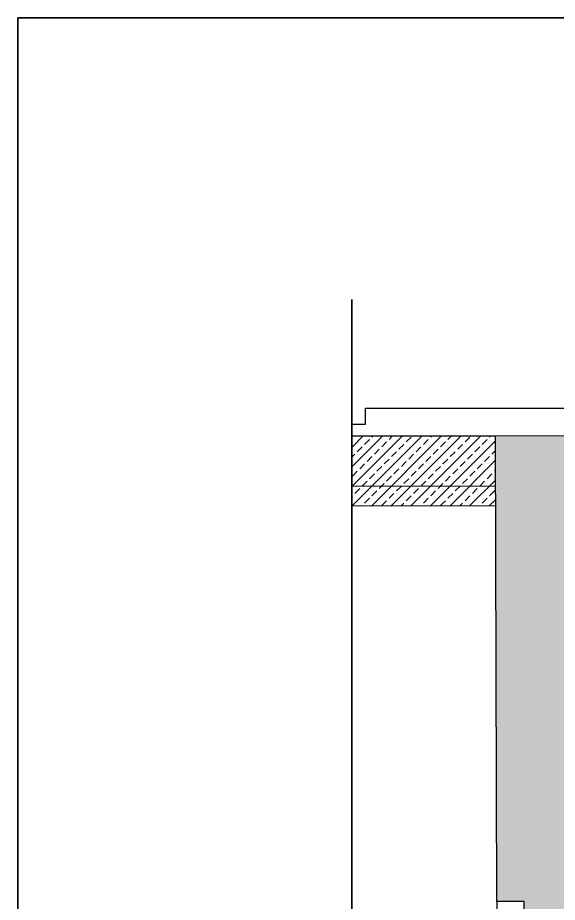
# Model space of a CAD drawing. Header units: centimetres. Extents: x -170347 to -168367, y -82915 to -78980.
# Drawn here: x -170347 to -169853, y -79791 to -78980 of the extents above; entities that cross this region are included whole.
import ezdxf

# ---------------------------------------------------------------- set-up
doc = ezdxf.new("R2010")
doc.units = ezdxf.units.CM
doc.header["$LTSCALE"] = 50
doc.linetypes.add('GF$0$DASHDOT', pattern=[1, 0.5, -0.25, 0, -0.25])
doc.linetypes.add('GF$0$HIDDEN', pattern=[0.375, 0.25, -0.125])
doc.layers.get('0').update_dxf_attribs({"color": 161, "lineweight": 35})
doc.layers.add('GF$0$WALL_PROJECTION', color=253, linetype='GF$0$HIDDEN')
doc.layers.add('GF$0$WALL_SECTION', color=1, linetype='Continuous')
doc.layers.add('gp_notlar', color=6, linetype='Continuous', lineweight=35)
doc.layers.add('HATCH DOSEME', color=8, linetype='Continuous', lineweight=20)

# ---------------------------------------------------------------- blocks, each defined once
blk = doc.blocks.new('ghg')
at = {"layer": 'HATCH DOSEME'}
h = blk.add_hatch(dxfattribs=at)
h.set_pattern_fill('ANSI33', color=252, scale=2, style=0)
h.set_pattern_definition([(45, (13659.565, 2365.293), (-8.9802561, 8.9802561), []), (45, (13668.545, 2365.293), (-8.9802561, 8.9802561), [6.35, -3.175])])
h.paths.add_polyline_path([(-174429.14, -79362.99), (-174429.14, -79408.98), (-174297.21, -79408.65), (-174297.33, -79362.97)])
h.paths.add_polyline_path([(-174429.14, -79408.98), (-174429.14, -79427.46), (-174297.16, -79427.13), (-174297.21, -79408.65)])
h = blk.add_hatch(dxfattribs=at)
h.set_pattern_fill('ANSI33', color=252, scale=2, style=0)
h.set_pattern_definition([(45, (13808.468, 1662.455), (-8.9802561, 8.9802561), []), (45, (13817.448, 1662.455), (-8.9802561, 8.9802561), [6.35, -3.175])])
h.paths.add_polyline_path([(-173688.59, -79435.97), (-173703.41, -79435.97), (-173703.41, -79450.97), (-173688.59, -79450.97)], flags=17)
edge = h.paths.add_edge_path()
edge.add_line((-173598.21, -79363), (-173447.7, -79362.76))
edge.add_line((-173447.7, -79362.76), (-173447.59, -79429.17))
edge.add_line((-173447.59, -79429.17), (-173608.59, -79429.17))
edge.add_line((-173608.59, -79429.17), (-173608.59, -79654.17))
edge.add_line((-173608.59, -79654.17), (-173688.59, -79654.17))
edge.add_line((-173688.59, -79654.17), (-173688.59, -79435.97))
edge.add_line((-173688.59, -79435.97), (-174228.41, -79435.97))
edge.add_line((-174228.41, -79435.97), (-174228.41, -80119.95))
edge.add_line((-174228.41, -80119.95), (-174244.35, -80120.13))
edge.add_line((-174244.35, -80120.13), (-174244.27, -80130.1))
edge.add_line((-174244.27, -80130.1), (-174281.27, -80130.39))
edge.add_line((-174281.27, -80130.39), (-174281.35, -80120.4))
edge.add_line((-174281.35, -80120.4), (-174299.85, -80120.53))
edge.add_line((-174299.85, -80120.53), (-174299.81, -80125.05))
edge.add_line((-174299.81, -80125.05), (-174302.84, -80125.07))
edge.add_line((-174302.84, -80125.07), (-174302.85, -80123.91))
edge.add_arc((-174302.98, -80123.88), 0.137, 346.92125, 501.71388)
edge.add_arc((-174305.75, -80121.69), 3.4, 204.26706, 321.71388, ccw=False)
edge.add_line((-174308.85, -80123.08), (-174310.35, -80123.09))
edge.add_arc((-174311.83, -80124.15), 1.83, 35.68714, 123.16062)
edge.add_line((-174312.83, -80122.62), (-174312.85, -80120.62))
edge.add_line((-174312.85, -80120.62), (-174317.85, -80120.49))
edge.add_line((-174317.85, -80120.49), (-174317.51, -80107.5))
edge.add_line((-174317.51, -80107.5), (-174312.51, -80107.63))
edge.add_line((-174312.51, -80107.63), (-174312.52, -80101.69))
edge.add_line((-174312.52, -80101.69), (-174304.4, -80101.67))
edge.add_line((-174304.4, -80101.67), (-174304.54, -80046.58))
edge.add_line((-174304.54, -80046.58), (-174295.54, -80046.56))
edge.add_line((-174295.54, -80046.56), (-174295.82, -79934.45))
edge.add_line((-174295.82, -79934.45), (-174270.82, -79934.39))
edge.add_line((-174270.82, -79934.39), (-174271.18, -79789.79))
edge.add_line((-174271.18, -79789.79), (-174296.18, -79789.85))
edge.add_line((-174296.18, -79789.85), (-174297.33, -79362.97))
edge.add_line((-174297.33, -79362.97), (-174003.49, -79361.79))
edge.add_line((-174003.49, -79361.79), (-173902.25, -79361.98))
edge.add_line((-173902.25, -79361.98), (-173598.21, -79363))
at = {"linetype": 'GF$0$DASHDOT', "ltscale": 50}
blk.add_lwpolyline([(-174429.14, -79237.98), (-174429.14, -80218.43)], dxfattribs=at)
at = {"layer": 'GF$0$WALL_PROJECTION', "ltscale": 40}
for p, q in [((-174416.43, -79352.08), (-174416.43, -79337.58)), ((-174416.43, -79337.58), (-174130.43, -79337.58)), ((-174429.14, -79352.08), (-174416.43, -79352.08))]:
    blk.add_line(p, q, dxfattribs=at)
blk.add_lwpolyline([(-174296.18, -79789.85), (-174295.82, -79934.45)], dxfattribs=at)
at = {"layer": 'GF$0$WALL_SECTION'}
for p, q in [((-174429.14, -79362.99), (-174297.33, -79362.97)), ((-174429.14, -79408.98), (-174297.15, -79408.65)), ((-174297.1, -79427.13), (-174429.14, -79427.46))]:
    blk.add_line(p, q, dxfattribs=at)
blk.add_lwpolyline([(-174270.82, -79934.39), (-174271.18, -79789.79), (-174296.18, -79789.85), (-174297.33, -79362.97), (-174297.33, -79362.97), (-174003.49, -79361.79), (-173902.25, -79361.98), (-173598.21, -79363)], dxfattribs=at)

msp = doc.modelspace()

# ---------------------------------------------------------------- linework, layer by layer
msp.add_lwpolyline([(-170347.3, -78979.59), (-168367.42, -78979.59), (-168367.42, -80429.5), (-170347.3, -80429.5)], close=True)

# ---------------------------------------------------------------- block references
at = {"layer": 'gp_notlar', "color": 1}
msp.add_blockref('ghg', (4388.08, 0), dxfattribs=at)

doc.saveas('drawing.dxf')
